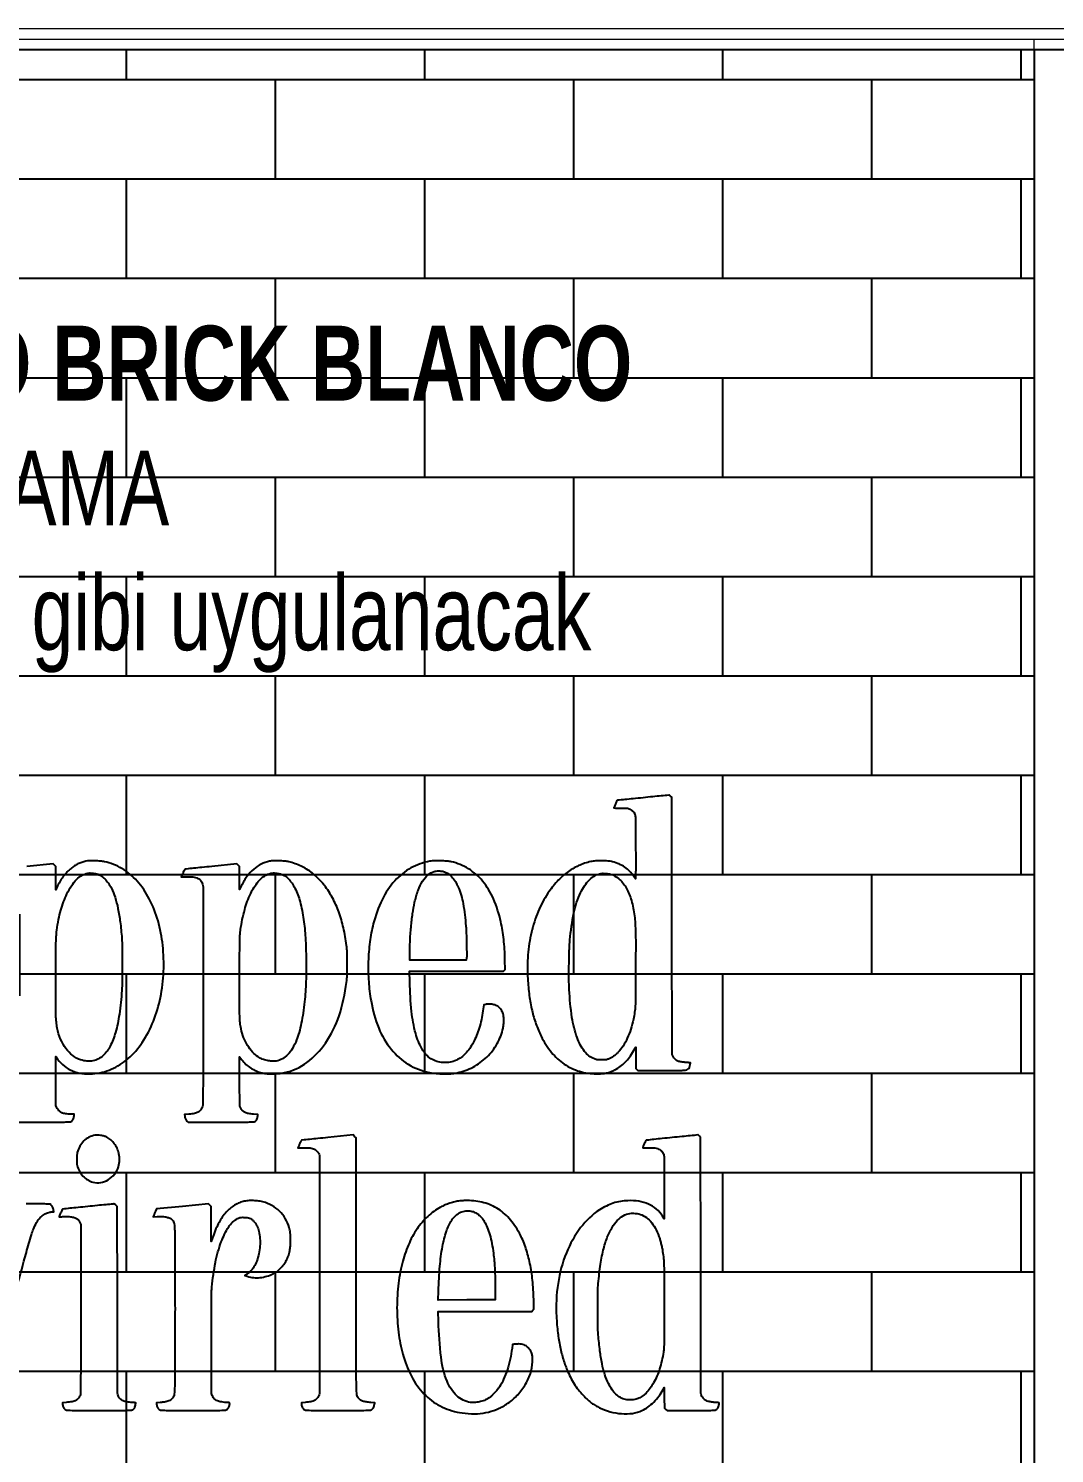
# Model space of a CAD drawing. Header units: millimetres. Extents: x 106699 to 122058, y 158555 to 162844.
# Drawn here: x 108134.2 to 108232.1, y 159782.3 to 159918.4 of the extents above; entities that cross this region are included whole.
import ezdxf

# ---------------------------------------------------------------- set-up
doc = ezdxf.new("R2010")
doc.units = ezdxf.units.MM
doc.layers.add('ahsap kesit on', color=40, linetype='Continuous', lineweight=20)
doc.layers.add('no3_yazı tefriş', color=152, linetype='Continuous', lineweight=0)
doc.layers.add('area', color=200, linetype='Continuous', plot=False)
doc.layers.add('S2000-002 Çizgi', color=7, linetype='Continuous')
doc.styles.add('finish schedule$0$SIMPLEX', font='simplex.shx', dxfattribs={"width": 0.75, "height": 2.5})

# ---------------------------------------------------------------- blocks, each defined once
blk = doc.blocks.new('A$Ce90a850b')
at = {"elevation": 0}
for points in [[(122.8, 100.01, -0.000019), (121.86, 99.92, -0.000031), (121.07, 99.84, -0.000002), (120.35, 99.77, -0.005751), (120.33, 99.76, 0.274786), (120.32, 99.75, 0.000656), (120.17, 99.42, 0.001367), (120.03, 99.1, 0.105033), (120.01, 99.04, 0.40368), (120.02, 99.04, 0.000735), (120.21, 99.03, 0.004274), (120.42, 99.03, 0.002564), (120.67, 99.02), (121.33, 99.02), (121.56, 98.91, -0.033137), (121.73, 98.81, -0.056796), (121.85, 98.71, -0.057767), (121.94, 98.59, -0.035582), (122.02, 98.42, -0.079881), (122.06, 98.26, -0.008744), (122.08, 97.88, -0.005078), (122.09, 97.23, -0.000578), (122.09, 95.77, -0.000453), (122.1, 94.77, -0.000573), (122.1, 93.85, -0.000451), (122.1, 93.08, -0.004655), (122.09, 92.76), (122.08, 92.26), (121.92, 92.51, 0.050393), (121.54, 92.98, 0.048234), (121.07, 93.38, 0.046644), (120.51, 93.69, 0.041319), (119.88, 93.9, 0.045362), (119.47, 93.97, 0.014917), (118.87, 93.99, 0.015118), (118.25, 93.98, 0.040277), (117.82, 93.92, 0.053989), (116.65, 93.53, 0.051735), (115.57, 92.89, 0.048774), (114.6, 92.01, 0.038871), (113.73, 90.89, 0.047692), (112.8, 89.15, 0.040281), (112.16, 87.17, 0.038318), (111.82, 85.01, 0.034284), (111.8, 82.73, 0.017837), (111.95, 81.13, 0.024888), (112.21, 79.72, 0.027127), (112.58, 78.44, 0.029715), (113.08, 77.24, 0.055938), (114.07, 75.71, 0.073431), (115.29, 74.58, 0.077377), (116.73, 73.9, 0.071199), (118.36, 73.66, 0.019971), (118.88, 73.68, 0.034958), (119.31, 73.74, 0.037577), (119.71, 73.86, 0.027846), (120.12, 74.04, 0.039341), (120.63, 74.36, 0.03943), (121.09, 74.76, 0.036786), (121.51, 75.24, 0.026806), (121.89, 75.84), (122.1, 76.2), (122.1, 75.19), (122.1, 74.18), (122.2, 74.08), (122.3, 73.99), (124.62, 73.99, 0.000945), (126.37, 73.99, 0.024473), (126.85, 74.01, 0.11068), (127.07, 74.09, 0.15414), (127.22, 74.25, 0.018693), (127.24, 74.32, 0.011946), (127.27, 74.4, 0.012003), (127.29, 74.48, 0.021841), (127.31, 74.55), (127.33, 74.7), (127.17, 74.72, 0.006907), (127.09, 74.73, 0.002375), (126.98, 74.74, 0.00236), (126.85, 74.75, 0.002731), (126.73, 74.76, -0.035404), (126.34, 74.81, -0.069385), (126.05, 74.91, -0.083178), (125.84, 75.08, -0.075143), (125.68, 75.31), (125.58, 75.52), (125.56, 87.79), (125.54, 100.06), (125.42, 100.16, 0.011983), (125.38, 100.2, 0.016904), (125.33, 100.23, 0.013102), (125.29, 100.26, 0.176064), (125.28, 100.26, -0.00875), (125.26, 100.26, -0.000004), (124.54, 100.19, -0.000059), (123.74, 100.11, -0.000036)], [(87.18, 93.95, 0.062807), (86.37, 93.67, 0.063043), (85.66, 93.19, 0.057822), (85.03, 92.52, 0.040795), (84.49, 91.63), (84.3, 91.25), (84.3, 92.35), (84.3, 93.45), (84.18, 93.57), (84.06, 93.69), (81.65, 93.45, -0.000317), (80.72, 93.36, -0.000502), (79.93, 93.28, -0.000103), (79.23, 93.21, -0.023702), (79.16, 93.21, 0.14415), (79.11, 93.2, 0.090343), (79.07, 93.15, 0.043551), (79.02, 93.07, 0.008026), (78.94, 92.91, 0.003119), (78.89, 92.79, 0.003646), (78.84, 92.68, 0.003228), (78.8, 92.58, 0.022144), (78.78, 92.53), (78.75, 92.45), (79.18, 92.47, -0.038635), (79.86, 92.46, -0.094878), (80.34, 92.32, -0.128344), (80.65, 92.05, -0.105577), (80.81, 91.64, -0.040194), (80.83, 91.38, -0.000253), (80.84, 89.11, -0.000761), (80.84, 86, -0.000203), (80.84, 81.06, -0.000112), (80.83, 74.67, -0.001374), (80.82, 72.23, -0.001182), (80.81, 70.79, -0.079661), (80.77, 70.55, -0.072939), (80.6, 70.22, -0.108715), (80.36, 70, -0.0852), (80.01, 69.87, -0.031381), (79.48, 69.81), (79.06, 69.79), (79.08, 69.65, 0.04084), (79.1, 69.5, 0.043628), (79.15, 69.36, 0.046541), (79.22, 69.24, 0.065329), (79.3, 69.14), (79.41, 69.05), (82.54, 69.05, 0.000494), (84.29, 69.06, 0.003604), (85.13, 69.06, 0.003437), (85.65, 69.08, 0.112245), (85.78, 69.11, 0.107615), (85.87, 69.18, 0.050324), (85.95, 69.31, 0.04723), (86.01, 69.47, 0.052682), (86.04, 69.63), (86.05, 69.79), (85.63, 69.81, -0.027373), (85.16, 69.86, -0.068384), (84.83, 69.97, -0.090127), (84.6, 70.13, -0.080406), (84.42, 70.37), (84.32, 70.58), (84.31, 72.94), (84.3, 75.29), (84.52, 75, 0.043579), (84.91, 74.56, 0.044138), (85.37, 74.21, 0.04399), (85.89, 73.93, 0.042692), (86.45, 73.75, 0.035822), (86.93, 73.67, 0.023714), (87.49, 73.65, 0.023172), (88.06, 73.69, 0.027671), (88.6, 73.77, 0.10737), (90.73, 74.74, 0.082284), (92.5, 76.59, 0.070429), (93.8, 79.2, 0.04997), (94.51, 82.39, 0.022397), (94.57, 83.11, 0.007591), (94.58, 84.16, 0.007576), (94.57, 85.21, 0.022729), (94.51, 85.92, 0.025469), (94.22, 87.6, 0.032481), (93.78, 89.11, 0.034852), (93.17, 90.45, 0.039241), (92.41, 91.64, 0.022833), (92.18, 91.92, 0.00981), (91.85, 92.26, 0.009825), (91.51, 92.6, 0.02219), (91.23, 92.83, 0.02571), (90.71, 93.2, 0.028857), (90.18, 93.49, 0.028879), (89.61, 93.72, 0.025823), (89, 93.9, 0.035718), (88.61, 93.96, 0.013402), (88.06, 93.99, 0.012897), (87.52, 93.99, 0.04686)], [(102.46, 93.95, 0.087471), (100.66, 93.31, 0.081112), (99.12, 92.09, 0.071716), (97.91, 90.28, 0.049391), (97.07, 87.97, 0.030619), (96.74, 86.25, 0.024352), (96.59, 84.37, 0.024033), (96.63, 82.45, 0.027282), (96.85, 80.63, 0.05098), (97.59, 78.02, 0.07646), (98.79, 75.99, 0.086146), (100.41, 74.57, 0.086049), (102.42, 73.79, 0.026097), (103.07, 73.69, 0.020732), (103.78, 73.65, 0.021073), (104.46, 73.67, 0.031824), (105.06, 73.76, 0.072402), (106.58, 74.3, 0.070833), (107.9, 75.26, 0.071558), (108.89, 76.55, 0.076527), (109.45, 78.03, 0.031468), (109.5, 78.37, 0.020642), (109.52, 78.76, 0.020317), (109.5, 79.14, 0.060863), (109.45, 79.39, 0.062185), (109.27, 79.77, 0.082797), (109.01, 80.05, 0.083871), (108.68, 80.23, 0.065669), (108.28, 80.31, 0.0172), (108.16, 80.32, 0.012455), (108.03, 80.31, 0.012607), (107.9, 80.3, 0.026656), (107.81, 80.29), (107.61, 80.25), (107.53, 79.67, -0.036163), (107.17, 78.01, -0.052475), (106.6, 76.63, -0.062171), (105.86, 75.59, -0.101136), (104.99, 74.96, -0.062175), (104.39, 74.77, -0.059061), (103.74, 74.73, -0.060149), (103.12, 74.85, -0.069691), (102.57, 75.1, -0.122557), (101.72, 76.02, -0.05882), (101.11, 77.52, -0.042922), (100.72, 79.61, -0.019475), (100.55, 82.4), (100.53, 83.45), (105.01, 83.45), (109.49, 83.45), (109.57, 83.54), (109.66, 83.63), (109.63, 84.51, 0.008486), (109.59, 85.56, 0.011922), (109.51, 86.49, 0.012988), (109.39, 87.35, 0.014244), (109.23, 88.18, 0.04682), (108.53, 90.36, 0.07132), (107.49, 92.06, 0.081463), (106.14, 93.24, 0.085832), (104.51, 93.9, 0.034536), (104.09, 93.96, 0.01194), (103.48, 93.99, 0.011881), (102.88, 93.99, 0.035904)], [(70.68, 92.74, -0.067874), (71.07, 92.56, -0.050934), (71.45, 92.26, -0.046288), (71.79, 91.86, -0.037112), (72.08, 91.38, -0.039694), (72.43, 90.51, -0.025279), (72.71, 89.45, -0.021004), (72.92, 88.17, -0.01201), (73.08, 86.6, -0.015782), (73.11, 85.75, -0.002703), (73.12, 84.12, -0.002753), (73.11, 82.5, -0.014981), (73.08, 81.62, -0.016924), (72.84, 79.35, -0.035006), (72.47, 77.61, -0.045706), (71.96, 76.3, -0.088556), (71.3, 75.41, -0.066983), (70.84, 75.08, -0.074705), (70.32, 74.89, -0.071945), (69.75, 74.87, -0.056196), (69.15, 74.99, -0.087996), (68.4, 75.4, -0.066072), (67.75, 76.07, -0.059325), (67.24, 76.97, -0.047457), (66.91, 78.03, -0.028152), (66.83, 78.58, -0.016973), (66.79, 79.25, -0.00702), (66.77, 80.35, -0.000711), (66.78, 82.97, -0.000339), (66.79, 85.41, -0.003949), (66.8, 86.36, -0.010315), (66.83, 86.92, -0.02004), (66.87, 87.36, -0.013347), (67.04, 88.38, -0.018966), (67.26, 89.27, -0.020731), (67.52, 90.07, -0.022641), (67.84, 90.83, -0.032313), (68.28, 91.62, -0.053451), (68.76, 92.22, -0.06451), (69.28, 92.61, -0.087472), (69.83, 92.81, -0.042949), (70.01, 92.83, -0.023674), (70.23, 92.82, -0.023064), (70.47, 92.79, -0.02869)], [(88.21, 92.74, -0.129175), (88.97, 92.27, -0.072867), (89.59, 91.38, -0.054564), (90.08, 90.09, -0.028022), (90.42, 88.39, -0.019957), (90.59, 86.66, -0.011899), (90.66, 84.59, -0.011735), (90.64, 82.46, -0.015772), (90.51, 80.54, -0.011526), (90.38, 79.46, -0.015109), (90.2, 78.48, -0.01676), (89.99, 77.62, -0.02561), (89.75, 76.89, -0.037577), (89.36, 76.09, -0.061278), (88.91, 75.49, -0.072711), (88.39, 75.09, -0.086522), (87.8, 74.88, -0.057424), (87.39, 74.86, -0.041621), (86.93, 74.93, -0.040648), (86.48, 75.07, -0.046848), (86.08, 75.28, -0.064223), (85.54, 75.74, -0.047355), (85.08, 76.37, -0.043928), (84.7, 77.12, -0.038497), (84.45, 77.96, -0.028026), (84.36, 78.52, -0.018878), (84.32, 79.16, -0.007253), (84.3, 80.22, -0.000622), (84.31, 82.95, -0.000324), (84.32, 85.46, -0.003802), (84.33, 86.44, -0.009929), (84.36, 87.01, -0.02237), (84.4, 87.43, -0.028465), (84.8, 89.33, -0.046178), (85.37, 90.88, -0.05694), (86.09, 92.01, -0.112668), (86.92, 92.67, -0.049983), (87.22, 92.78, -0.049219), (87.54, 92.83, -0.047254), (87.87, 92.81, -0.03965)], [(103.7, 92.99, -0.15547), (104.54, 92.5, -0.082577), (105.18, 91.47, -0.056702), (105.64, 89.91, -0.02495), (105.9, 87.76, -0.010039), (105.94, 87.08, -0.0031), (105.96, 86.06, -0.001833), (105.98, 85.03, -0.034167), (105.96, 84.71), (105.93, 84.5), (103.24, 84.5), (100.54, 84.5), (100.54, 85.03, -0.013008), (100.57, 86.3, -0.010411), (100.67, 87.67, -0.010652), (100.82, 88.97, -0.019374), (101.01, 90.02, -0.031724), (101.34, 91.17, -0.055876), (101.77, 92.05, -0.071184), (102.28, 92.65, -0.115655), (102.88, 92.97, -0.036135), (103.07, 93.01, -0.023308), (103.29, 93.03, -0.0234), (103.52, 93.02, -0.039203)], [(119.7, 92.72, -0.109698), (120.49, 92.28, -0.076861), (121.15, 91.49, -0.061856), (121.64, 90.37, -0.036895), (121.96, 88.94, -0.01747), (122.04, 88.19, -0.012113), (122.08, 87.34, -0.006309), (122.1, 86.06, -0.001035), (122.09, 83.58, -0.000582), (122.08, 81, -0.009289), (122.06, 80.12, -0.024415), (122, 79.54, -0.015881), (121.89, 78.88, -0.026077), (121.64, 77.92, -0.031155), (121.3, 77.06, -0.033845), (120.9, 76.31, -0.04774), (120.43, 75.72, -0.020884), (120.21, 75.5, -0.028044), (119.99, 75.33, -0.029868), (119.76, 75.19, -0.029993), (119.52, 75.07, -0.020439), (119.37, 75.02, -0.038412), (119.24, 75, -0.028452), (119.09, 74.98, -0.006796), (118.84, 74.98, -0.006803), (118.59, 74.98, -0.028909), (118.44, 75, -0.038682), (118.32, 75.02, -0.019615), (118.16, 75.08, -0.139217), (117.22, 75.8, -0.073579), (116.51, 77.12, -0.051423), (116.02, 79.05, -0.022259), (115.76, 81.7, -0.012068), (115.73, 82.7, -0.004042), (115.74, 84.16, -0.003779), (115.77, 85.6, -0.016875), (115.82, 86.44, -0.02743), (116.21, 89.04, -0.058863), (116.84, 90.95, -0.084017), (117.71, 92.2, -0.154514), (118.79, 92.78, -0.044561), (118.98, 92.8, -0.018359), (119.24, 92.79, -0.018483), (119.5, 92.76, -0.036658)], [(70.51, 67.8, 0.075973), (69.94, 67.6, 0.075233), (69.45, 67.25, 0.07214), (69.08, 66.75, 0.061738), (68.83, 66.14, 0.042822), (68.79, 65.88, 0.017726), (68.77, 65.52, 0.017645), (68.78, 65.17, 0.045628), (68.82, 64.91, 0.064302), (69.03, 64.37, 0.06459), (69.37, 63.89, 0.066244), (69.82, 63.53, 0.07436), (70.32, 63.31, 0.105489), (71.06, 63.28, 0.094154), (71.78, 63.55, 0.090914), (72.38, 64.07, 0.090139), (72.75, 64.77, 0.041636), (72.82, 65.07, 0.028225), (72.85, 65.41, 0.028003), (72.84, 65.76, 0.037807), (72.79, 66.07, 0.049509), (72.62, 66.56, 0.051744), (72.36, 66.99, 0.053747), (72.03, 67.35, 0.062901), (71.65, 67.61, 0.042895), (71.38, 67.71, 0.032594), (71.07, 67.78, 0.033113), (70.77, 67.81, 0.052022)], [(92.73, 67.57, -0.00012), (91.79, 67.48, -0.000194), (90.99, 67.4, -0.000026), (90.29, 67.33, -0.014068), (90.24, 67.33, 0.23564), (90.21, 67.31, 0.018668), (90.16, 67.23, 0.020128), (90.1, 67.12, 0.009773), (90.03, 66.97, 0.001673), (89.98, 66.84, 0.002624), (89.93, 66.72, 0.000692), (89.88, 66.62, 0.097471), (89.88, 66.6, 0.410916), (89.89, 66.6, 0.001145), (90.03, 66.6, 0.005339), (90.19, 66.6, 0.003199), (90.39, 66.6, -0.012877), (90.75, 66.6, -0.024035), (91.04, 66.58, -0.029797), (91.27, 66.54, -0.056592), (91.45, 66.47, -0.053126), (91.58, 66.38, -0.041198), (91.71, 66.26, -0.041483), (91.82, 66.12, -0.056686), (91.89, 65.98, -0.081711), (91.93, 65.73, -0.001081), (91.94, 64.19, -0.00129), (91.95, 61.57, -0.000099), (91.95, 54.51, -0.000098), (91.95, 47.42, -0.001304), (91.94, 44.81, -0.001248), (91.93, 43.29, -0.072417), (91.89, 43.02, -0.049727), (91.82, 42.85, -0.040268), (91.71, 42.69, -0.041418), (91.59, 42.56, -0.067221), (91.46, 42.47, -0.052234), (91.32, 42.41, -0.018619), (91.1, 42.36, -0.017178), (90.84, 42.32, -0.01389), (90.56, 42.29), (90.21, 42.26), (90.21, 42.13, 0.074578), (90.23, 42, 0.042092), (90.29, 41.84, 0.042147), (90.37, 41.7, 0.076723), (90.47, 41.61, 0.140608), (90.6, 41.56, 0.012058), (90.96, 41.54, 0.005429), (91.63, 41.53, 0.000318), (93.69, 41.53, 0.000388), (95.62, 41.53, 0.004546), (96.36, 41.54, 0.006809), (96.79, 41.56, 0.134068), (96.91, 41.6, 0.081609), (97, 41.68, 0.046554), (97.08, 41.79, 0.042771), (97.14, 41.94, 0.039798), (97.17, 42.1), (97.2, 42.26), (96.84, 42.29, -0.019786), (96.38, 42.34, -0.048161), (96.04, 42.42, -0.066364), (95.8, 42.55, -0.08969), (95.63, 42.72, -0.135653), (95.49, 43.13, -0.01229), (95.45, 44.21, -0.003921), (95.43, 46.37, -0.000118), (95.43, 55.41), (95.43, 67.56), (95.29, 67.69), (95.16, 67.82)], [(125.58, 67.58, 0.000481), (124.64, 67.48, 0.00078), (123.84, 67.4, 0.000093), (123.13, 67.32, 0.065321), (123.09, 67.31, 0.186816), (123.06, 67.28, 0.004259), (122.96, 67.08, 0.009924), (122.86, 66.86, 0.010626), (122.77, 66.63, 0.453933), (122.78, 66.61, 0.041358), (122.85, 66.6, 0.020324), (122.99, 66.6, 0.003389), (123.26, 66.6, -0.01329), (123.65, 66.6, -0.030621), (123.94, 66.58, -0.039553), (124.18, 66.52, -0.047298), (124.39, 66.43, -0.060512), (124.53, 66.33, -0.05617), (124.65, 66.19, -0.05389), (124.74, 66.03, -0.047655), (124.8, 65.84, -0.047245), (124.82, 65.67, -0.00134), (124.83, 64.97, -0.002262), (124.83, 64.04, -0.000862), (124.83, 62.74), (124.82, 59.83), (124.66, 60.08, 0.071299), (124.07, 60.75, 0.070919), (123.31, 61.22, 0.065969), (122.4, 61.49, 0.049978), (121.36, 61.55, 0.03219), (120.64, 61.48, 0.035263), (119.95, 61.31, 0.035115), (119.3, 61.04, 0.031406), (118.66, 60.68, 0.088585), (116.85, 58.98, 0.064147), (115.49, 56.57, 0.058497), (114.69, 53.65, 0.050547), (114.54, 50.48, 0.016077), (114.67, 48.95, 0.021988), (114.89, 47.6, 0.023963), (115.21, 46.36, 0.027255), (115.63, 45.22, 0.01978), (115.96, 44.53, 0.024473), (116.33, 43.92, 0.025338), (116.74, 43.36, 0.024264), (117.21, 42.85, 0.015465), (117.56, 42.51, 0.02214), (117.9, 42.23, 0.023162), (118.25, 42, 0.019612), (118.64, 41.79, 0.050557), (119.66, 41.4, 0.049019), (120.75, 41.22, 0.051401), (121.8, 41.25, 0.071865), (122.7, 41.52, 0.052213), (123.27, 41.85, 0.037894), (123.83, 42.33, 0.036677), (124.32, 42.9, 0.039671), (124.72, 43.53), (124.82, 43.73), (124.83, 42.73), (124.84, 41.74), (124.97, 41.62), (125.1, 41.51), (127.39, 41.52, 0.000462), (128.89, 41.53, 0.007229), (129.4, 41.54, 0.018039), (129.67, 41.56, 0.131794), (129.79, 41.61, 0.071799), (129.88, 41.69, 0.046343), (129.96, 41.82, 0.043811), (130.02, 41.96, 0.045019), (130.05, 42.11, 0.010882), (130.06, 42.21, 0.119149), (130.05, 42.25, 0.238714), (130.03, 42.26, 0.056932), (129.98, 42.27, -0.023834), (129.73, 42.28, -0.010883), (129.41, 42.32, -0.009927), (129.1, 42.37, -0.04481), (128.92, 42.42, -0.053402), (128.75, 42.51, -0.050299), (128.59, 42.63, -0.050708), (128.47, 42.78, -0.056325), (128.38, 42.95, -0.090387), (128.33, 43.18, -0.000998), (128.32, 44.8, -0.001239), (128.31, 47.57, -0.000087), (128.3, 55.36), (128.29, 67.59), (128.18, 67.71, 0.009784), (128.13, 67.76, 0.014716), (128.09, 67.79, 0.009486), (128.06, 67.82, 0.222306), (128.04, 67.83, -0.027232), (128.03, 67.82, -0.000007), (127.31, 67.75, -0.00014), (126.52, 67.67, -0.000085)], [(69.82, 60.99, 0.000593), (68.9, 60.9, 0.000979), (68.12, 60.82, 0.000057), (67.42, 60.75, 0.185731), (67.41, 60.74, 0.078479), (67.38, 60.7, 0.000585), (67.24, 60.38, 0.000455), (67.1, 60.06, 0.10354), (67.09, 60.03, 0.415328), (67.1, 60.02, 0.002252), (67.21, 60.02, 0.007499), (67.33, 60.02, 0.004483), (67.48, 60.03, -0.025757), (67.96, 60.04, -0.040478), (68.37, 59.99, -0.0489), (68.69, 59.89, -0.102232), (68.91, 59.74, -0.034803), (68.95, 59.69, -0.014887), (69, 59.62, -0.014646), (69.04, 59.54, -0.018686), (69.08, 59.46), (69.16, 59.28), (69.16, 51.23, -0.000232), (69.16, 47.16, -0.001113), (69.15, 44.84, -0.000372), (69.14, 43.21, -0.07247), (69.12, 43.04, -0.084209), (68.96, 42.72, -0.10785), (68.71, 42.5, -0.080313), (68.33, 42.36, -0.029495), (67.76, 42.29), (67.41, 42.26), (67.43, 42.08, 0.040481), (67.46, 41.94, 0.051842), (67.51, 41.81, 0.055044), (67.59, 41.7, 0.055909), (67.68, 41.61, 0.142194), (67.81, 41.56, 0.013013), (68.16, 41.54, 0.005566), (68.83, 41.53, 0.000309), (70.91, 41.53, 0.000388), (72.83, 41.53, 0.004544), (73.58, 41.54, 0.006798), (74, 41.56, 0.134081), (74.12, 41.6, 0.02862), (74.17, 41.63, 0.019156), (74.21, 41.67, 0.019318), (74.25, 41.71, 0.035608), (74.28, 41.74, 0.070529), (74.32, 41.84, 0.014255), (74.37, 42.02, 0.007748), (74.41, 42.21, 0.2653), (74.4, 42.25, 0.157131), (74.39, 42.25, 0.001213), (74.25, 42.27, 0.00431), (74.1, 42.29, 0.002736), (73.93, 42.3, -0.028951), (73.45, 42.37, -0.071306), (73.11, 42.49, -0.094168), (72.88, 42.68, -0.084752), (72.72, 42.94, -0.088337), (72.68, 43.18, -0.002041), (72.66, 44.31, -0.001746), (72.65, 46.31, -0.000116), (72.65, 52.06), (72.64, 61.01), (72.52, 61.12, 0.028786), (72.47, 61.18, 0.045352), (72.41, 61.21, 0.054162), (72.36, 61.23, 0.083603), (72.32, 61.24, 0.012973), (72.24, 61.23, 0.000068), (71.55, 61.16, 0.000304), (70.75, 61.09, 0.000193)], [(84.76, 61.49, 0.047208), (84.3, 61.35, 0.037314), (83.84, 61.12, 0.036432), (83.41, 60.81, 0.039116), (83.03, 60.45, 0.027648), (82.66, 59.97, 0.028297), (82.35, 59.47, 0.025107), (82.06, 58.88, 0.014847), (81.78, 58.15), (81.61, 57.66), (81.6, 59.34), (81.6, 61.01), (81.48, 61.13), (81.36, 61.24), (78.88, 61), (76.4, 60.76), (76.3, 60.56, 0.004194), (76.26, 60.47, 0.002735), (76.21, 60.37, 0.00275), (76.17, 60.27, 0.005248), (76.13, 60.18), (76.06, 60.01), (76.46, 60.03, -0.02592), (76.96, 60.04, -0.046724), (77.37, 59.98, -0.058616), (77.68, 59.87, -0.092963), (77.91, 59.69, -0.150702), (78.07, 59.36, -0.027124), (78.12, 58.66, -0.006784), (78.14, 57.23, -0.0002), (78.15, 51.24, -0.000203), (78.14, 45.34, -0.005941), (78.12, 43.83, -0.021475), (78.07, 43.09, -0.124551), (77.94, 42.72, -0.072718), (77.82, 42.6, -0.041552), (77.66, 42.49, -0.039518), (77.46, 42.4, -0.043439), (77.26, 42.35, -0.013125), (77.17, 42.33, -0.004215), (77.03, 42.32, -0.004202), (76.88, 42.3, -0.004691), (76.73, 42.29), (76.37, 42.26), (76.4, 42.1, 0.040088), (76.43, 41.95, 0.044555), (76.49, 41.81, 0.047862), (76.56, 41.69, 0.065987), (76.65, 41.61, 0.14366), (76.78, 41.56, 0.011916), (77.14, 41.54, 0.00542), (77.81, 41.53, 0.000317), (79.87, 41.53, 0.000317), (81.94, 41.53, 0.005421), (82.61, 41.54, 0.012031), (82.97, 41.56, 0.140644), (83.1, 41.61, 0.076845), (83.2, 41.7, 0.042667), (83.28, 41.84, 0.04257), (83.35, 42, 0.073455), (83.37, 42.13, 0.018071), (83.36, 42.21, 0.138994), (83.35, 42.25, 0.194834), (83.32, 42.27, 0.041777), (83.27, 42.27, -0.021104), (83.05, 42.28, -0.008722), (82.75, 42.32, -0.008198), (82.47, 42.36, -0.032461), (82.29, 42.4, -0.060549), (82.11, 42.48, -0.054781), (81.94, 42.6, -0.053916), (81.8, 42.76, -0.054823), (81.7, 42.95), (81.62, 43.15), (81.62, 47.98, -0.000439), (81.62, 50.41, -0.001793), (81.63, 51.89, -0.002219), (81.64, 52.87, -0.01907), (81.67, 53.3, -0.02502), (82.01, 55.67, -0.041312), (82.56, 57.62, -0.050987), (83.28, 59.05, -0.129972), (84.12, 59.84, -0.016723), (84.27, 59.91, -0.055639), (84.38, 59.95, -0.043168), (84.5, 59.96, -0.007243), (84.73, 59.96, -0.027926), (85.04, 59.95, -0.065554), (85.26, 59.89, -0.069927), (85.45, 59.79, -0.035516), (85.65, 59.6, -0.145624), (86.16, 58.64, -0.068308), (86.25, 57.22, -0.066623), (85.95, 55.78, -0.113502), (85.29, 54.74, -0.016384), (85.2, 54.67, -0.013605), (85.11, 54.59, -0.013825), (85.02, 54.52, -0.035695), (84.95, 54.48), (84.8, 54.41), (85.04, 54.33, 0.05208), (85.65, 54.21, 0.046664), (86.29, 54.21, 0.046222), (86.92, 54.34, 0.048833), (87.51, 54.57, 0.016437), (87.7, 54.67, 0.02693), (87.85, 54.77, 0.023692), (88, 54.9, 0.009703), (88.19, 55.08, 0.032383), (88.52, 55.46, 0.041759), (88.77, 55.84, 0.040728), (88.96, 56.27, 0.028637), (89.1, 56.78, 0.036895), (89.16, 57.21, 0.01733), (89.18, 57.77, 0.017297), (89.16, 58.33, 0.039005), (89.1, 58.75, 0.057922), (88.78, 59.64, 0.067232), (88.27, 60.39, 0.068339), (87.6, 60.97, 0.062846), (86.77, 61.37, 0.034981), (86.29, 61.49, 0.029013), (85.76, 61.55, 0.029322), (85.23, 61.56, 0.03865)], [(105.31, 61.53, 0.025662), (104.85, 61.44, 0.021521), (104.38, 61.31, 0.021336), (103.91, 61.14, 0.02388), (103.48, 60.93, 0.064529), (102.27, 60.05, 0.054985), (101.24, 58.85, 0.049742), (100.42, 57.34, 0.036758), (99.82, 55.53, 0.037296), (99.44, 53.39, 0.029202), (99.33, 51.04, 0.029417), (99.51, 48.71, 0.040222), (99.95, 46.66, 0.053138), (100.84, 44.55, 0.07486), (102.08, 42.94, 0.080987), (103.66, 41.85, 0.075565), (105.54, 41.29, 0.037273), (106.72, 41.21, 0.046602), (107.81, 41.32, 0.048482), (108.82, 41.62, 0.046227), (109.77, 42.12, 0.056784), (110.74, 42.91, 0.054775), (111.52, 43.91, 0.056425), (112.05, 45.03, 0.069041), (112.26, 46.16, 0.03082), (112.26, 46.61, 0.05666), (112.19, 46.97, 0.065612), (112.05, 47.27, 0.059509), (111.84, 47.53, 0.046922), (111.65, 47.68, 0.05831), (111.45, 47.79, 0.053602), (111.21, 47.84, 0.032038), (110.92, 47.87, 0.007879), (110.79, 47.86, 0.007926), (110.66, 47.86, 0.007782), (110.54, 47.85, 0.031315), (110.47, 47.84), (110.34, 47.81), (110.3, 47.43, -0.026211), (110.13, 46.42, -0.024601), (109.86, 45.42, -0.025675), (109.5, 44.5, -0.040596), (109.1, 43.77, -0.025258), (108.91, 43.51, -0.015081), (108.67, 43.23, -0.015064), (108.42, 42.97, -0.03392), (108.21, 42.79, -0.048021), (107.78, 42.54, -0.045739), (107.31, 42.37, -0.046234), (106.82, 42.29, -0.051639), (106.34, 42.3, -0.159558), (105.03, 42.93, -0.10745), (104.1, 44.32, -0.065323), (103.53, 46.61, -0.022517), (103.29, 50.03), (103.26, 50.98), (107.73, 50.98), (112.19, 50.98), (112.29, 51.09), (112.39, 51.2), (112.37, 52.14, 0.018828), (112.26, 53.96, 0.026396), (112.01, 55.56, 0.029275), (111.63, 56.99, 0.035878), (111.1, 58.27, 0.057054), (110.16, 59.7, 0.075123), (109, 60.74, 0.078227), (107.62, 61.36, 0.068496), (106.05, 61.56, 0.005415), (105.84, 61.56, 0.004812), (105.63, 61.55, 0.004834), (105.44, 61.54, 0.014789)], [(106.41, 60.55, -0.066188), (106.76, 60.43, -0.048856), (107.1, 60.22, -0.046262), (107.41, 59.92, -0.044838), (107.66, 59.57, -0.040414), (107.94, 59, -0.025451), (108.18, 58.3, -0.0224), (108.38, 57.47, -0.015835), (108.53, 56.53, -0.008143), (108.6, 55.82, -0.00985), (108.65, 55.15, -0.008489), (108.68, 54.41, -0.004063), (108.69, 53.45), (108.69, 52.08), (105.98, 52.07), (103.26, 52.06), (103.29, 52.94, -0.013392), (103.42, 55.29, -0.025775), (103.67, 57.17, -0.03236), (104.04, 58.63, -0.06823), (104.55, 59.68, -0.057009), (104.94, 60.14, -0.078954), (105.39, 60.44, -0.084687), (105.88, 60.58, -0.077455)], [(122.4, 60.28, -0.086047), (122.98, 60.04, -0.065529), (123.5, 59.59, -0.056578), (123.95, 58.95, -0.038809), (124.32, 58.14, -0.017627), (124.41, 57.85, -0.00827), (124.51, 57.46, -0.008226), (124.61, 57.06, -0.012307), (124.67, 56.71, -0.01693), (124.76, 56.03, -0.016211), (124.8, 55.35, -0.006579), (124.82, 54.27, -0.000581), (124.82, 51.54, -0.00035), (124.82, 49.11, -0.003319), (124.81, 48.07, -0.007389), (124.79, 47.47, -0.028028), (124.75, 47.09, -0.035642), (124.38, 45.49, -0.053044), (123.81, 44.16, -0.063856), (123.09, 43.18, -0.110424), (122.25, 42.63, -0.051146), (122.01, 42.56, -0.028092), (121.7, 42.53, -0.027991), (121.39, 42.53, -0.046172), (121.13, 42.57, -0.062492), (120.64, 42.76, -0.063641), (120.22, 43.07, -0.056284), (119.85, 43.5, -0.034762), (119.51, 44.09, -0.036829), (119.16, 44.96, -0.025145), (118.89, 45.98, -0.020822), (118.69, 47.22, -0.011585), (118.53, 48.75, -0.01651), (118.49, 49.61, -0.002819), (118.48, 51.24, -0.00263), (118.49, 52.87, -0.019626), (118.53, 53.65, -0.014591), (118.75, 55.5, -0.026451), (119.05, 57, -0.032338), (119.45, 58.21, -0.051227), (119.96, 59.17, -0.054999), (120.48, 59.79, -0.084516), (121.06, 60.19, -0.091297), (121.7, 60.35, -0.075155)]]:
    blk.add_lwpolyline(points, format="xyb", close=True, dxfattribs=at)
for points in [[(63.31, 88.89, -0.000144), (63.31, 81.09)], [(61.87, 69.05), (65, 69.05, 0.000474), (66.79, 69.06, 0.003745), (67.62, 69.06, 0.003954), (68.12, 69.08, 0.111599), (68.25, 69.11, 0.10015), (68.34, 69.18, 0.052527), (68.42, 69.31, 0.047657), (68.49, 69.46, 0.044027), (68.52, 69.63), (68.54, 69.81), (68.22, 69.81, -0.032366), (67.71, 69.84, -0.074893), (67.34, 69.95, -0.095028), (67.08, 70.14, -0.080572), (66.88, 70.42), (66.79, 70.62), (66.78, 72.96), (66.77, 75.3), (66.94, 75.06, 0.060744), (67.6, 74.39, 0.070457), (68.36, 73.93, 0.067398), (69.26, 73.69, 0.04944), (70.28, 73.66, 0.084537), (72.07, 74.1, 0.076848), (73.67, 75.11, 0.069191), (75.03, 76.66, 0.050775), (76.09, 78.69, 0.045159), (76.76, 80.95, 0.037917), (77.06, 83.42, 0.037766), (76.98, 85.92, 0.043756), (76.53, 88.26, 0.048105), (75.69, 90.37, 0.065888), (74.53, 92.06, 0.073358), (73.09, 93.25, 0.08212), (71.41, 93.91, 0.036751), (71.05, 93.96, 0.011688), (70.5, 93.99, 0.010965), (69.96, 93.99, 0.050154), (69.65, 93.95, 0.024512), (69.25, 93.84, 0.03058), (68.89, 93.69, 0.030814), (68.56, 93.51, 0.025545), (68.23, 93.27, 0.034372), (67.87, 92.95, 0.028862), (67.54, 92.56, 0.026888), (67.23, 92.11, 0.021635), (66.95, 91.59), (66.77, 91.22), (66.77, 92.33), (66.77, 93.45), (66.65, 93.57), (66.53, 93.69), (64.03, 93.44)], [(54.03, 53.3, -0.000003), (54.64, 55.34, -0.124909)], [(54.65, 55.36, -0.000006), (55.32, 53.31, -0.000375)], [(62.02, 49.46, -0.000064), (63.74, 55.78, -0.001739), (64.2, 57.45, -0.00647), (64.45, 58.3, -0.022856), (64.65, 58.84, -0.031408), (64.95, 59.47, -0.056654), (65.29, 59.93, -0.068157), (65.67, 60.24, -0.075429), (66.11, 60.43, -0.013737), (66.2, 60.45, -0.011031), (66.3, 60.47, -0.011189), (66.39, 60.48, -0.027754), (66.46, 60.49), (66.6, 60.49), (66.57, 60.64, 0.041293), (66.53, 60.81, 0.041597), (66.46, 60.96, 0.044879), (66.38, 61.09, 0.089065), (66.29, 61.17, 0.115269), (66.16, 61.22, 0.014834), (65.87, 61.23, 0.006755), (65.35, 61.24, 0.00053), (63.94, 61.24, 0.000558)], [(63.01, 58.13, -0.000129), (61.76, 53.4, -0.000012), (60.47, 48.45, -0.340824)], [(60.4, 48.45, -0.00001), (58.82, 53.5, -0.000092)]]:
    blk.add_lwpolyline(points, format="xyb", dxfattribs=at)
blk = doc.blocks.new('A$C70724eea')
at = {"layer": 'no3_yazı tefriş', "lineweight": 9, "insert": (0.18, 35.65), "char_height": 7.14621, "attachment_point": 1, "style": 'finish schedule$0$SIMPLEX'}
blk.add_mtext_dynamic_manual_height_columns('{\\fManrope SemiBold|b0|i0|c162|p2;Ş\\fManrope SemiBold|b0|i0|c0|p2;AHTA\\fManrope SemiBold|b0|i0|c162|p2;Ş\\fManrope SemiBold|b0|i0|c0|p2; OLD BRICK BLANCO\\fArial|b0|i0|c162|p34;\\P\\fManrope Light|b0|i0|c162|p2;TUĞLA KAPLAMA^J*renderlardaki gibi uygulanacak}', width=639.9597, gutter_width=250, heights=[0], dxfattribs=at)

msp = doc.modelspace()

# ---------------------------------------------------------------- hatches: boundary and pattern name
at = {"layer": 'S2000-002 Çizgi', "true_color": 0x7a7a7a}
h = msp.add_hatch(dxfattribs=at)
h.set_pattern_fill('AR-BRSTD', color=8, scale=0.14)
h.set_pattern_definition([(0, (-7412.203, -79.098), (0, 9.483852), []), (90, (-7412.203, -79.098), (-14.224, 9.483852), [9.483852, -9.483852])])
h.paths.add_polyline_path([(108043.4, 159676.32), (108043.4, 159916.37), (108230.19, 159916.37), (108230.19, 159676.32), (108214.67, 159676.32), (108213.58, 159686.03), (108212.21, 159706.17), (108211.49, 159706.17), (108211.49, 159707.33), (108211.79, 159708.89), (108212.43, 159709.36), (108213.54, 159711.44), (108215.28, 159733.99), (108223.97, 159733.99), (108223.97, 159735.03), (108223.5, 159735.76), (108222.23, 159737.05), (108221.67, 159737.05), (108221.67, 159737.57), (108215.2, 159737.57), (108215.22, 159739.97), (108214.88, 159741.97), (108214.06, 159744.41), (108212.89, 159746.1), (108210.89, 159747.94), (108207.77, 159749.39), (108205.33, 159750.24), (108201.86, 159750.94), (108197.65, 159751.49), (108193.2, 159751.49), (108186.02, 159751.1), (108180, 159749.65), (108176.29, 159747.8), (108172.98, 159744.78), (108172.2, 159741.33), (108172.07, 159737.43), (108166.11, 159737.43), (108165.8, 159736.91), (108164.74, 159736.47), (108164.16, 159735.2), (108163.75, 159735.05), (108163.94, 159734.39), (108172.4, 159734.39), (108173.35, 159719.6), (108174.21, 159711.26), (108174.74, 159709.59), (108175.67, 159708.99), (108175.85, 159707.48), (108175.85, 159706.23), (108175.31, 159706.04), (108175.15, 159704.85), (108174.78, 159698.35), (108174.16, 159688.8), (108173.1, 159678.94), (108172.91, 159676.32)])

# ---------------------------------------------------------------- linework, layer by layer
at = {"layer": 'ahsap kesit on'}
for p, q in [((108039.32, 159918.37), (108557.4, 159918.37)), ((108043.4, 159917.37), (108558.4, 159917.37)), ((108230.19, 159666.32), (108230.19, 159917.37))]:
    msp.add_line(p, q, dxfattribs=at)
at = {"layer": 'area', "elevation": 0}
msp.add_lwpolyline([(108043.4, 159676.32), (108043.4, 159916.37), (108230.19, 159916.37), (108230.19, 159676.32)], dxfattribs=at)
at = {"layer": 'S2000-002 Çizgi', "color": 8, "true_color": 0x7a7a7a}
msp.add_line((108041.32, 159916.37, 0.03), (108697.4, 159916.37, -0.03), dxfattribs=at)

# ---------------------------------------------------------------- block references
at = {"layer": 'S2000-002 Çizgi'}
for name, p in [('A$C70724eea', (108087.74, 159854.35)), ('A$Ce90a850b', (108070.06, 159744.93))]:
    msp.add_blockref(name, p, dxfattribs=at)

doc.saveas('drawing.dxf')
